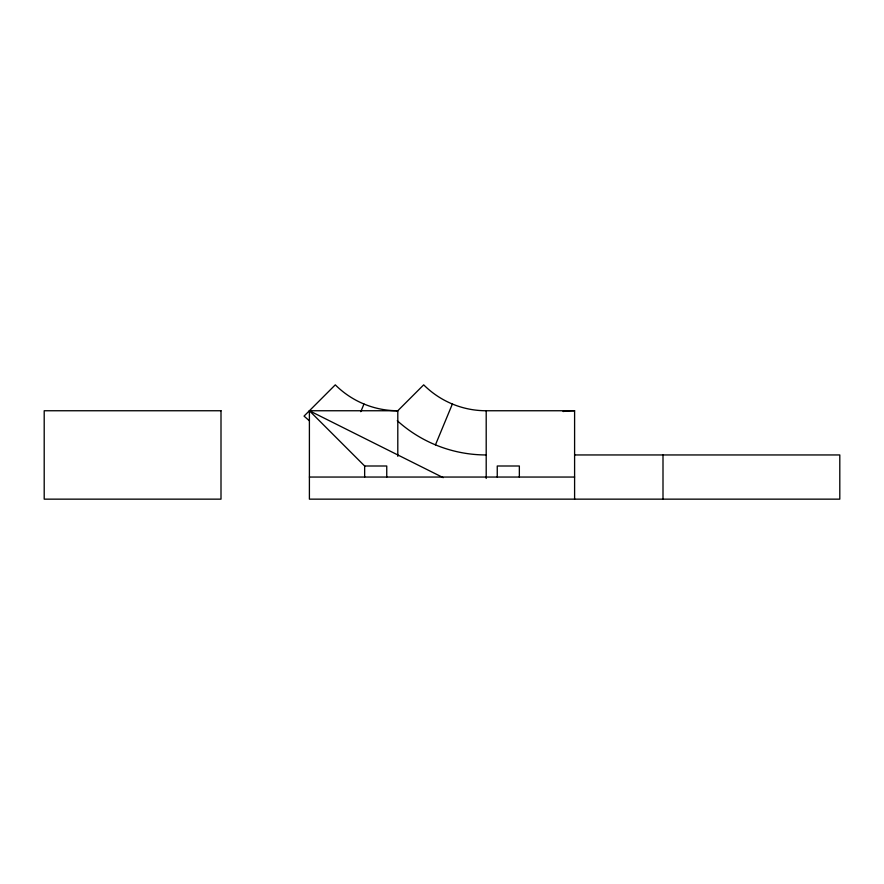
<?xml version="1.0" encoding="UTF-8"?>
<svg xmlns="http://www.w3.org/2000/svg" width="884" height="884" viewBox="0 0 884 884"><rect width="100%" height="100%" fill="white"/><g stroke="black" fill="none" stroke-linecap="round" stroke-linejoin="round"><path stroke-width="1.33" d="M360.805 411.679L363.976 404.021M435.458 444.851L452.376 404.021M397.17 411.369L423.69 384.849A88.4 88.4 0 0 0 486.2 410.751L574.6 410.751L574.6 499.151M397.8 456.332L397.8 410.751L309.4 410.751L309.4 499.151L839.8 499.151L839.8 454.951L574.6 454.951M309.4 477.051L574.6 477.051M443.227 477.658L309.4 410.751L364.772 466.122M309.4 420.806L304.041 416.11L335.29 384.849A88.4 88.4 0 0 0 397.8 410.751M663 454.951L663 499.151M519.35 477.051L519.35 466.001L497.25 466.001L497.25 477.051M486.2 410.751L486.2 478.432M386.75 477.051L386.75 466.001L364.65 466.001L364.65 477.051M563.064 411.502A88.4 88.4 0 0 1 574.6 410.751M486.2 454.951A132.6 132.6 0 0 1 397.27 420.707M221 410.751L44.2 410.751L44.2 499.151L221 499.151L221 410.751"/></g></svg>
